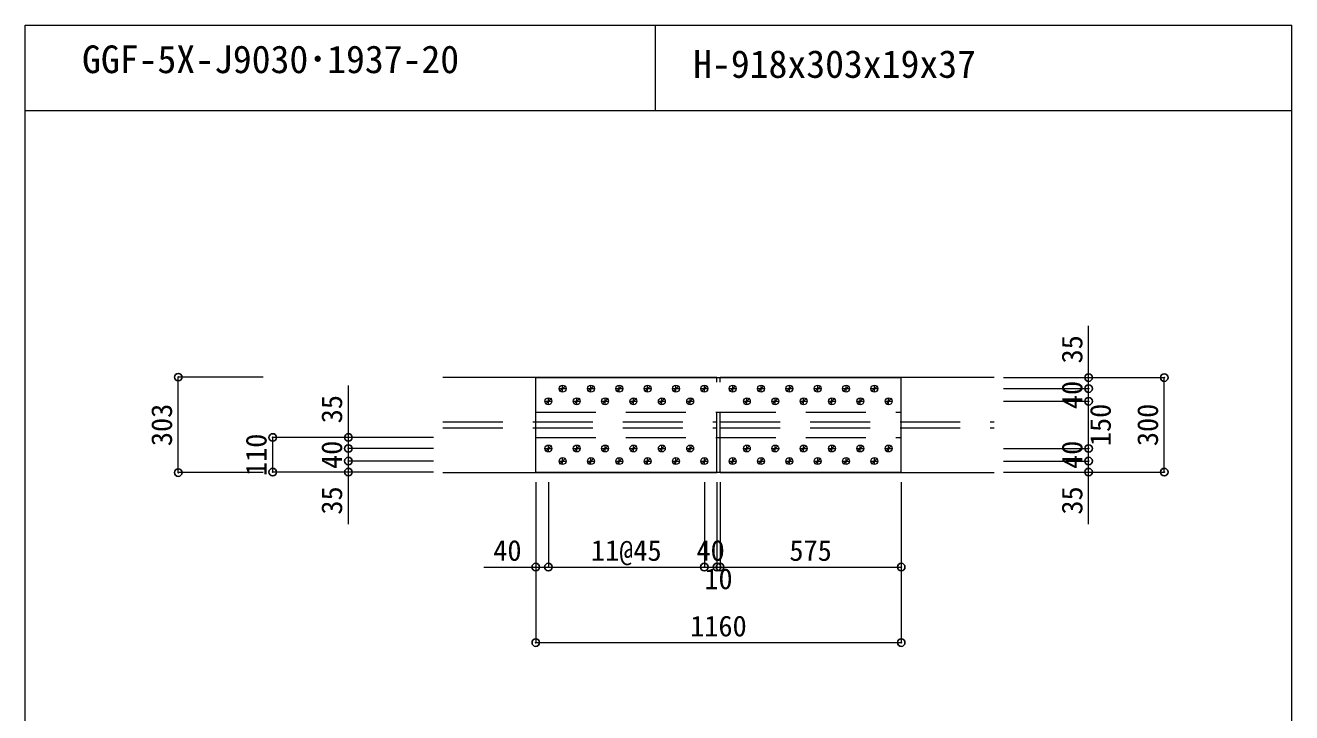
# Model space of a CAD drawing. Units: millimetres, scale not verified. Extents: x -8310 to 8310, y -4800 to 5700.
# Drawn here: x 90 to 4110, y 3517 to 5700 of the extents above; entities that cross this region are included whole.
import ezdxf
from ezdxf.enums import TextEntityAlignment as Align

# ---------------------------------------------------------------- set-up
doc = ezdxf.new("R2010")
doc.units = ezdxf.units.MM
doc.header["$LTSCALE"] = 30
doc.header["$PDMODE"] = 32
doc.header["$PDSIZE"] = 24
doc.linetypes.add('USER2', pattern=[9.525, 6.35, -3.175])
doc.layers.add('0-0', color=7, linetype='Continuous')
doc.layers.add('0-2', color=7, linetype='Continuous')
for name, color, linetype, lineweight in [('0-1', 7, 'Continuous', 18), ('0-5', 7, 'Continuous', 18), ('0-6', 7, 'USER2', 18), ('0-8', 7, 'Continuous', 18), ('0-A', 7, 'Continuous', 18), ('0-B', 7, 'Continuous', 18)]:
    doc.layers.add(name, color=color, linetype=linetype, lineweight=lineweight)
doc.styles.add('ＭＳ ゴシック', font='')
doc.styles.get('ＭＳ ゴシック').set_extended_font_data('MS Gothic')

msp = doc.modelspace()

# ---------------------------------------------------------------- linework, layer by layer
at = {"layer": '0-0'}
for p in [(575.5, 4582.75), (3465.5, 4581.25), (3705.5, 4581.25), (3465.5, 4546.25), (3465.5, 4506.25), (875.5, 4391.25), (1115.5, 4391.25), (1115.5, 4356.25), (3465.5, 4356.25), (1115.5, 4316.25), (3465.5, 4316.25), (575.5, 4279.75), (875.5, 4281.25), (1115.5, 4281.25), (3465.5, 4281.25), (3705.5, 4281.25), (1710.5, 3979.75), (1750.5, 3979.75), (2245.5, 3979.75), (2285.5, 3979.75), (2295.5, 3979.75), (2870.5, 3979.75), (1710.5, 3739.75), (2870.5, 3739.75)]:
    msp.add_point(p, dxfattribs=at)
at = {"layer": '0-1'}
for p, q in [((90, 540), (90, 5700)), ((90, 5700), (4110, 5700)), ((2090, 5430), (2090, 5700)), ((4110, 540), (4110, 5700)), ((90, 5430), (4110, 5430))]:
    msp.add_line(p, q, dxfattribs=at)
at = {"layer": '0-5'}
for p, q in [((1415.5, 4582.75), (2285.5, 4582.75)), ((1710.5, 4581.25), (2870.5, 4581.25)), ((1710.5, 4281.25), (1710.5, 4581.25)), ((2285.5, 4581.25), (2285.5, 4582.75)), ((2295.5, 4581.25), (2295.5, 4582.75)), ((2295.5, 4582.75), (3165.5, 4582.75)), ((1415.5, 4279.75), (2285.5, 4279.75)), ((2285.5, 4279.75), (2285.5, 4281.25)), ((2295.5, 4279.75), (2295.5, 4281.25)), ((2295.5, 4279.75), (3165.5, 4279.75))]:
    msp.add_line(p, q, dxfattribs=at)
msp.add_lwpolyline([(1710.5, 4281.25), (2870.5, 4281.25), (2870.5, 4581.25)], dxfattribs=at)
at = {"layer": '0-6'}
for p, q in [((1710.5, 4581.25), (2870.5, 4581.25)), ((2285.5, 4281.25), (2285.5, 4581.25)), ((2295.5, 4281.25), (2295.5, 4581.25)), ((1710.5, 4471.25), (2870.5, 4471.25)), ((1415.5, 4440.75), (2285.5, 4440.75)), ((2295.5, 4440.75), (3165.5, 4440.75)), ((1415.5, 4421.75), (2285.5, 4421.75)), ((1710.5, 4391.25), (2870.5, 4391.25)), ((2295.5, 4421.75), (3165.5, 4421.75)), ((1710.5, 4281.25), (2870.5, 4281.25))]:
    msp.add_line(p, q, dxfattribs=at)
at = {"layer": '0-8'}
for p, q in [((1784.5, 4546.25), (1806.5, 4546.25)), ((1786.17, 4536.92), (1804.83, 4555.58)), ((1795.5, 4535.25), (1795.5, 4557.25)), ((1874.5, 4546.25), (1896.5, 4546.25)), ((1876.17, 4536.92), (1894.83, 4555.58)), ((1885.5, 4535.25), (1885.5, 4557.25)), ((1964.5, 4546.25), (1986.5, 4546.25)), ((1966.17, 4536.92), (1984.83, 4555.58)), ((1975.5, 4535.25), (1975.5, 4557.25)), ((2054.5, 4546.25), (2076.5, 4546.25)), ((2056.17, 4536.92), (2074.83, 4555.58)), ((2065.5, 4535.25), (2065.5, 4557.25)), ((2144.5, 4546.25), (2166.5, 4546.25)), ((2146.17, 4536.92), (2164.83, 4555.58)), ((2155.5, 4535.25), (2155.5, 4557.25)), ((2234.5, 4546.25), (2256.5, 4546.25)), ((2236.17, 4536.92), (2254.83, 4555.58)), ((2245.5, 4535.25), (2245.5, 4557.25)), ((2324.5, 4546.25), (2346.5, 4546.25)), ((2326.17, 4536.92), (2344.83, 4555.58)), ((2335.5, 4535.25), (2335.5, 4557.25)), ((2414.5, 4546.25), (2436.5, 4546.25)), ((2416.17, 4536.92), (2434.83, 4555.58)), ((2425.5, 4535.25), (2425.5, 4557.25)), ((2504.5, 4546.25), (2526.5, 4546.25)), ((2506.17, 4536.92), (2524.83, 4555.58)), ((2515.5, 4535.25), (2515.5, 4557.25)), ((2594.5, 4546.25), (2616.5, 4546.25)), ((2596.17, 4536.92), (2614.83, 4555.58)), ((2605.5, 4535.25), (2605.5, 4557.25)), ((2684.5, 4546.25), (2706.5, 4546.25)), ((2686.17, 4536.92), (2704.83, 4555.58)), ((2695.5, 4535.25), (2695.5, 4557.25)), ((2774.5, 4546.25), (2796.5, 4546.25)), ((2776.17, 4536.92), (2794.83, 4555.58)), ((2785.5, 4535.25), (2785.5, 4557.25)), ((1739.5, 4506.25), (1761.5, 4506.25)), ((1741.17, 4496.92), (1759.83, 4515.58)), ((1750.5, 4495.25), (1750.5, 4517.25)), ((1829.5, 4506.25), (1851.5, 4506.25)), ((1831.17, 4496.92), (1849.83, 4515.58)), ((1840.5, 4495.25), (1840.5, 4517.25)), ((1919.5, 4506.25), (1941.5, 4506.25)), ((1921.17, 4496.92), (1939.83, 4515.58)), ((1930.5, 4495.25), (1930.5, 4517.25)), ((2009.5, 4506.25), (2031.5, 4506.25)), ((2011.17, 4496.92), (2029.83, 4515.58)), ((2020.5, 4495.25), (2020.5, 4517.25)), ((2099.5, 4506.25), (2121.5, 4506.25)), ((2101.17, 4496.92), (2119.83, 4515.58)), ((2110.5, 4495.25), (2110.5, 4517.25)), ((2189.5, 4506.25), (2211.5, 4506.25)), ((2191.17, 4496.92), (2209.83, 4515.58)), ((2200.5, 4495.25), (2200.5, 4517.25)), ((2369.5, 4506.25), (2391.5, 4506.25)), ((2371.17, 4496.92), (2389.83, 4515.58)), ((2380.5, 4495.25), (2380.5, 4517.25)), ((2459.5, 4506.25), (2481.5, 4506.25)), ((2461.17, 4496.92), (2479.83, 4515.58)), ((2470.5, 4495.25), (2470.5, 4517.25)), ((2549.5, 4506.25), (2571.5, 4506.25)), ((2551.17, 4496.92), (2569.83, 4515.58)), ((2560.5, 4495.25), (2560.5, 4517.25)), ((2639.5, 4506.25), (2661.5, 4506.25)), ((2641.17, 4496.92), (2659.83, 4515.58)), ((2650.5, 4495.25), (2650.5, 4517.25)), ((2729.5, 4506.25), (2751.5, 4506.25)), ((2731.17, 4496.92), (2749.83, 4515.58)), ((2740.5, 4495.25), (2740.5, 4517.25)), ((2819.5, 4506.25), (2841.5, 4506.25)), ((2821.17, 4496.92), (2839.83, 4515.58)), ((2830.5, 4495.25), (2830.5, 4517.25)), ((1739.5, 4356.25), (1761.5, 4356.25)), ((1741.17, 4346.92), (1759.83, 4365.58)), ((1750.5, 4345.25), (1750.5, 4367.25)), ((1829.5, 4356.25), (1851.5, 4356.25)), ((1831.17, 4346.92), (1849.83, 4365.58)), ((1840.5, 4345.25), (1840.5, 4367.25)), ((1919.5, 4356.25), (1941.5, 4356.25)), ((1921.17, 4346.92), (1939.83, 4365.58)), ((1930.5, 4345.25), (1930.5, 4367.25)), ((2009.5, 4356.25), (2031.5, 4356.25)), ((2011.17, 4346.92), (2029.83, 4365.58)), ((2020.5, 4345.25), (2020.5, 4367.25)), ((2099.5, 4356.25), (2121.5, 4356.25)), ((2101.17, 4346.92), (2119.83, 4365.58)), ((2110.5, 4345.25), (2110.5, 4367.25)), ((2189.5, 4356.25), (2211.5, 4356.25)), ((2191.17, 4346.92), (2209.83, 4365.58)), ((2200.5, 4345.25), (2200.5, 4367.25)), ((2369.5, 4356.25), (2391.5, 4356.25)), ((2371.17, 4346.92), (2389.83, 4365.58)), ((2380.5, 4345.25), (2380.5, 4367.25)), ((2459.5, 4356.25), (2481.5, 4356.25)), ((2461.17, 4346.92), (2479.83, 4365.58)), ((2470.5, 4345.25), (2470.5, 4367.25)), ((2549.5, 4356.25), (2571.5, 4356.25)), ((2551.17, 4346.92), (2569.83, 4365.58)), ((2560.5, 4345.25), (2560.5, 4367.25)), ((2639.5, 4356.25), (2661.5, 4356.25)), ((2641.17, 4346.92), (2659.83, 4365.58)), ((2650.5, 4345.25), (2650.5, 4367.25)), ((2729.5, 4356.25), (2751.5, 4356.25)), ((2731.17, 4346.92), (2749.83, 4365.58)), ((2740.5, 4345.25), (2740.5, 4367.25)), ((2819.5, 4356.25), (2841.5, 4356.25)), ((2821.17, 4346.92), (2839.83, 4365.58)), ((2830.5, 4345.25), (2830.5, 4367.25)), ((1784.5, 4316.25), (1806.5, 4316.25)), ((1786.17, 4306.92), (1804.83, 4325.58)), ((1795.5, 4305.25), (1795.5, 4327.25)), ((1874.5, 4316.25), (1896.5, 4316.25)), ((1876.17, 4306.92), (1894.83, 4325.58)), ((1885.5, 4305.25), (1885.5, 4327.25)), ((1964.5, 4316.25), (1986.5, 4316.25)), ((1966.17, 4306.92), (1984.83, 4325.58)), ((1975.5, 4305.25), (1975.5, 4327.25)), ((2054.5, 4316.25), (2076.5, 4316.25)), ((2056.17, 4306.92), (2074.83, 4325.58)), ((2065.5, 4305.25), (2065.5, 4327.25)), ((2144.5, 4316.25), (2166.5, 4316.25)), ((2146.17, 4306.92), (2164.83, 4325.58)), ((2155.5, 4305.25), (2155.5, 4327.25)), ((2234.5, 4316.25), (2256.5, 4316.25)), ((2236.17, 4306.92), (2254.83, 4325.58)), ((2245.5, 4305.25), (2245.5, 4327.25)), ((2324.5, 4316.25), (2346.5, 4316.25)), ((2326.17, 4306.92), (2344.83, 4325.58)), ((2335.5, 4305.25), (2335.5, 4327.25)), ((2414.5, 4316.25), (2436.5, 4316.25)), ((2416.17, 4306.92), (2434.83, 4325.58)), ((2425.5, 4305.25), (2425.5, 4327.25)), ((2504.5, 4316.25), (2526.5, 4316.25)), ((2506.17, 4306.92), (2524.83, 4325.58)), ((2515.5, 4305.25), (2515.5, 4327.25)), ((2594.5, 4316.25), (2616.5, 4316.25)), ((2596.17, 4306.92), (2614.83, 4325.58)), ((2605.5, 4305.25), (2605.5, 4327.25)), ((2684.5, 4316.25), (2706.5, 4316.25)), ((2686.17, 4306.92), (2704.83, 4325.58)), ((2695.5, 4305.25), (2695.5, 4327.25)), ((2774.5, 4316.25), (2796.5, 4316.25)), ((2776.17, 4306.92), (2794.83, 4325.58)), ((2785.5, 4305.25), (2785.5, 4327.25))]:
    msp.add_line(p, q, dxfattribs=at)
at = {"layer": '0-A'}
for p, q in [((845.5, 4582.75), (575.5, 4582.75)), ((3195.5, 4581.25), (3465.5, 4581.25)), ((3195.5, 4581.25), (3705.5, 4581.25)), ((3195.5, 4546.25), (3465.5, 4546.25)), ((3195.5, 4506.25), (3465.5, 4506.25)), ((1385.5, 4391.25), (875.5, 4391.25)), ((1385.5, 4391.25), (1115.5, 4391.25)), ((1385.5, 4356.25), (1115.5, 4356.25)), ((3195.5, 4356.25), (3465.5, 4356.25)), ((1385.5, 4316.25), (1115.5, 4316.25)), ((1115.5, 4116.25), (1115.5, 4316.25)), ((3195.5, 4316.25), (3465.5, 4316.25)), ((3465.5, 4116.25), (3465.5, 4316.25)), ((1385.5, 4281.25), (1115.5, 4281.25)), ((3195.5, 4281.25), (3465.5, 4281.25)), ((1710.5, 4249.75), (1710.5, 3979.75)), ((1710.5, 4249.75), (1710.5, 3739.75)), ((1750.5, 4249.75), (1750.5, 3979.75)), ((1750.5, 4249.75), (1750.5, 3979.75)), ((2245.5, 4249.75), (2245.5, 3979.75)), ((2245.5, 4249.75), (2245.5, 3979.75)), ((2285.5, 4249.75), (2285.5, 3979.75)), ((2285.5, 4249.75), (2285.5, 3979.75)), ((2295.5, 4249.75), (2295.5, 3979.75)), ((2295.5, 4249.75), (2295.5, 3979.75)), ((2870.5, 4249.75), (2870.5, 3979.75)), ((2870.5, 4249.75), (2870.5, 3739.75)), ((1545.5, 3979.75), (1750.5, 3979.75)), ((1750.5, 3979.75), (2245.5, 3979.75)), ((2245.5, 3979.75), (2285.5, 3979.75)), ((2285.5, 3979.75), (2295.5, 3979.75)), ((2295.5, 3979.75), (2870.5, 3979.75)), ((1710.5, 3739.75), (2870.5, 3739.75))]:
    msp.add_line(p, q, dxfattribs=at)
for points in [[(3195.5, 4546.25), (3465.5, 4546.25), (3465.5, 4746.25)], [(845.5, 4279.75), (575.5, 4279.75), (575.5, 4582.75)], [(1385.5, 4356.25), (1115.5, 4356.25), (1115.5, 4556.25)], [(3195.5, 4281.25), (3705.5, 4281.25), (3705.5, 4581.25)], [(3195.5, 4506.25), (3465.5, 4506.25), (3465.5, 4546.25)], [(3195.5, 4356.25), (3465.5, 4356.25), (3465.5, 4506.25)], [(1385.5, 4281.25), (875.5, 4281.25), (875.5, 4391.25)], [(1385.5, 4316.25), (1115.5, 4316.25), (1115.5, 4356.25)], [(3195.5, 4316.25), (3465.5, 4316.25), (3465.5, 4356.25)]]:
    msp.add_lwpolyline(points, dxfattribs=at)
at = {"layer": '0-B'}
for centre in [(1795.5, 4546.25), (1885.5, 4546.25), (1975.5, 4546.25), (2065.5, 4546.25), (2155.5, 4546.25), (2245.5, 4546.25), (2335.5, 4546.25), (2425.5, 4546.25), (2515.5, 4546.25), (2605.5, 4546.25), (2695.5, 4546.25), (2785.5, 4546.25), (1750.5, 4506.25), (1840.5, 4506.25), (1930.5, 4506.25), (2020.5, 4506.25), (2110.5, 4506.25), (2200.5, 4506.25), (2380.5, 4506.25), (2470.5, 4506.25), (2560.5, 4506.25), (2650.5, 4506.25), (2740.5, 4506.25), (2830.5, 4506.25), (1750.5, 4356.25), (1840.5, 4356.25), (1930.5, 4356.25), (2020.5, 4356.25), (2110.5, 4356.25), (2200.5, 4356.25), (2380.5, 4356.25), (2470.5, 4356.25), (2560.5, 4356.25), (2650.5, 4356.25), (2740.5, 4356.25), (2830.5, 4356.25), (1795.5, 4316.25), (1885.5, 4316.25), (1975.5, 4316.25), (2065.5, 4316.25), (2155.5, 4316.25), (2245.5, 4316.25), (2335.5, 4316.25), (2425.5, 4316.25), (2515.5, 4316.25), (2605.5, 4316.25), (2695.5, 4316.25), (2785.5, 4316.25)]:
    msp.add_circle(centre, 11, dxfattribs=at)

# ---------------------------------------------------------------- texts
at = {"layer": '0-2', "style": 'ＭＳ ゴシック'}
for s, p in [('GGF-5X-J9030･1937-20', (270, 5521.8)), ('H-918x303x19x37', (2210, 5506.8))]:
    msp.add_text(s, height=87.98, dxfattribs=at).set_placement(p, align=Align.BOTTOM_LEFT)
at = {"layer": '0-A', "style": 'ＭＳ ゴシック'}
for s, p in [('35', (3465.5, 4626.25)), ('40', (3465.5, 4481.25)), ('35', (1115.5, 4436.25)), ('303', (575.5, 4363.75)), ('150', (3555.5, 4363.75)), ('300', (3705.5, 4363.75)), ('110', (875.5, 4268.75)), ('40', (1115.5, 4291.25)), ('40', (3465.5, 4291.25)), ('35', (1115.5, 4146.25)), ('35', (3465.5, 4146.25))]:
    msp.add_text(s, height=65.98, rotation=90, dxfattribs=at).set_placement(p, align=Align.BOTTOM_LEFT)
for s, p in [('40', (1575.5, 3979.75)), ('11@45', (1885.5, 3979.75)), ('40', (2220.5, 3979.75)), ('575', (2515.5, 3979.75)), ('10', (2245.5, 3889.75)), ('1160', (2200.5, 3739.75))]:
    msp.add_text(s, height=65.98, dxfattribs=at).set_placement(p, align=Align.BOTTOM_LEFT)

doc.saveas('drawing.dxf')
